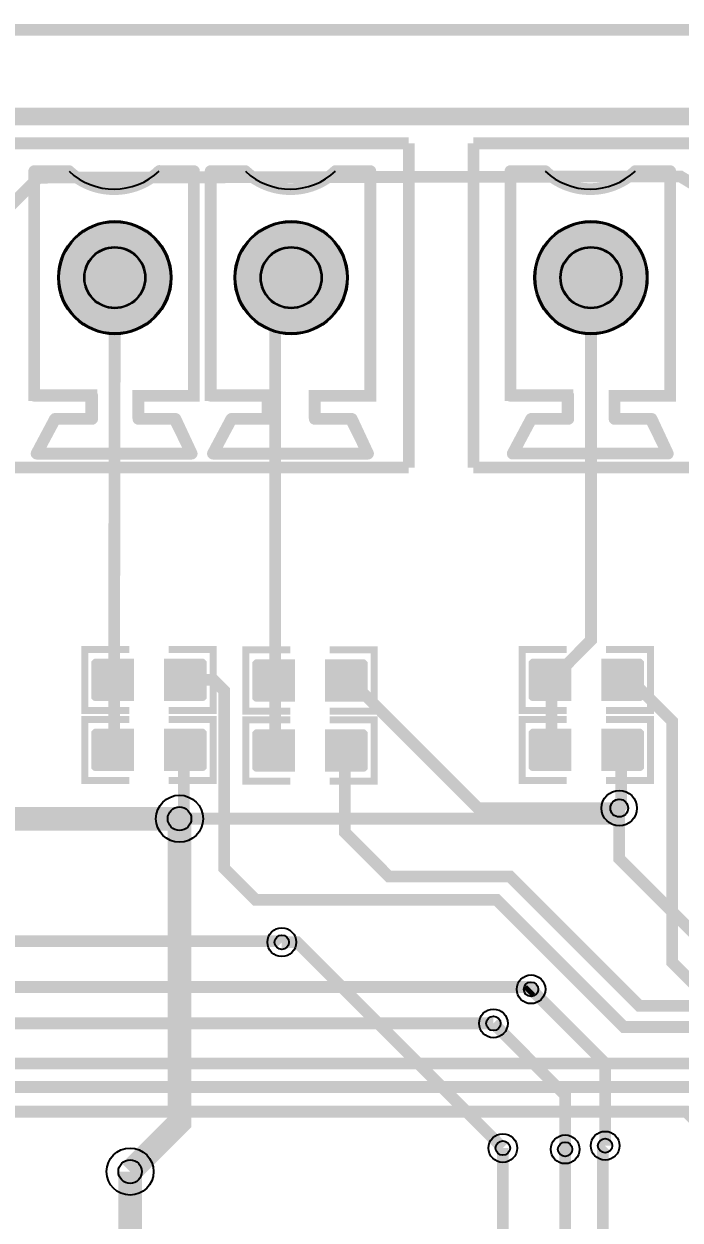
# Model space of a CAD drawing. Header units: millimetres. Extents: x 0 to 155, y 0 to 71.
# Drawn here: x 59.96 to 74.14, y 45.66 to 71.49 of the extents above; entities that cross this region are included whole.
import ezdxf

# ---------------------------------------------------------------- set-up
doc = ezdxf.new("R2010")
doc.units = ezdxf.units.MM
for name, color, linetype, true_color in [('BoardOutLine', 7, 'Continuous', 0xff00ff), ('BottomLayer', 7, 'Continuous', 0x0000ff), ('BottomSolderMaskLayer', 7, 'Continuous', 0xaa00ff), ('Document', 7, 'Continuous', 0xffffff), ('Hole', 7, 'Continuous', 0x222222), ('Multi-Layer', 7, 'Continuous', 0xc0c0c0), ('TopLayer', 7, 'Continuous', 0xff0000), ('TopPasteMaskLayer', 7, 'Continuous', 0x808080), ('TopSilkLayer', 7, 'Continuous', 0xffcc00), ('TopSolderMaskLayer', 7, 'Continuous', 0x800080)]:
    doc.layers.add(name, color=color, linetype=linetype, true_color=true_color)

msp = doc.modelspace()

# ---------------------------------------------------------------- hatches: boundary and pattern name
at = {"layer": 'BottomSolderMaskLayer'}
for points in [[(60.699, 66.014, 1), (63.15, 66.014, 1)], [(64.509, 66.014, 1), (66.96, 66.014, 1)], [(70.986, 66.014, 1), (73.437, 66.014, 1)]]:
    msp.add_hatch(color=256, dxfattribs=at).paths.add_polyline_path(points)
at = {"layer": 'Document'}
for points in [[(60.122, 62.273), (60.522, 63.023), (60.531, 63.038), (60.542, 63.051), (60.555, 63.063), (60.569, 63.072), (60.584, 63.08), (60.6, 63.086), (60.617, 63.089), (60.634, 63.091), (61.307, 63.091), (61.307, 63.336), (60.184, 63.336), (60.168, 63.338), (60.151, 63.341), (60.136, 63.346), (60.121, 63.353), (60.107, 63.363), (60.095, 63.374), (60.084, 63.386), (60.074, 63.4), (60.067, 63.415), (60.062, 63.431), (60.058, 63.447), (60.057, 63.463), (60.057, 68.313), (60.058, 68.33), (60.062, 68.346), (60.067, 68.362), (60.074, 68.377), (60.084, 68.391), (60.095, 68.403), (60.107, 68.414), (60.121, 68.423), (60.136, 68.431), (60.151, 68.436), (60.168, 68.439), (60.184, 68.44), (60.934, 68.44), (60.951, 68.439), (60.967, 68.436), (60.983, 68.431), (60.998, 68.423), (61.012, 68.414), (61.024, 68.403), (61.035, 68.391), (61.044, 68.377), (61.052, 68.362), (61.057, 68.346), (61.06, 68.33), (61.061, 68.313), (61.06, 68.297), (61.057, 68.281), (61.052, 68.265), (61.044, 68.25), (61.035, 68.236), (61.024, 68.224), (61.012, 68.213), (60.998, 68.203), (60.983, 68.196), (60.967, 68.191), (60.951, 68.187), (60.934, 68.186), (60.311, 68.186), (60.311, 63.59), (61.434, 63.59), (61.451, 63.589), (61.467, 63.586), (61.483, 63.581), (61.498, 63.573), (61.512, 63.564), (61.524, 63.553), (61.535, 63.541), (61.544, 63.527), (61.552, 63.512), (61.557, 63.496), (61.56, 63.48), (61.561, 63.463), (61.561, 62.964), (61.56, 62.947), (61.557, 62.931), (61.552, 62.915), (61.544, 62.9), (61.535, 62.886), (61.524, 62.874), (61.512, 62.863), (61.498, 62.854), (61.483, 62.846), (61.467, 62.841), (61.451, 62.838), (61.434, 62.837), (60.711, 62.837), (60.346, 62.154), (60.337, 62.14), (60.327, 62.127), (60.315, 62.116), (60.301, 62.107), (60.287, 62.099), (60.271, 62.093), (60.255, 62.09), (60.239, 62.088), (60.222, 62.089), (60.206, 62.092), (60.19, 62.096), (60.175, 62.103), (60.161, 62.112), (60.149, 62.122), (60.137, 62.134), (60.128, 62.148), (60.12, 62.162), (60.114, 62.177), (60.11, 62.193), (60.108, 62.21), (60.109, 62.226), (60.111, 62.242), (60.116, 62.258), (60.122, 62.273)], [(60.234, 62.34), (63.385, 62.34), (63.153, 62.837), (62.434, 62.837), (62.418, 62.838), (62.402, 62.841), (62.386, 62.846), (62.371, 62.854), (62.357, 62.863), (62.345, 62.874), (62.334, 62.886), (62.324, 62.9), (62.317, 62.915), (62.312, 62.931), (62.309, 62.947), (62.307, 62.964), (62.307, 63.463), (62.309, 63.48), (62.312, 63.496), (62.317, 63.512), (62.324, 63.527), (62.334, 63.541), (62.345, 63.553), (62.357, 63.564), (62.371, 63.573), (62.386, 63.581), (62.402, 63.586), (62.418, 63.589), (62.434, 63.59), (63.507, 63.59), (63.507, 68.186), (62.884, 68.186), (62.868, 68.187), (62.852, 68.191), (62.836, 68.196), (62.821, 68.203), (62.807, 68.213), (62.795, 68.224), (62.784, 68.236), (62.774, 68.25), (62.767, 68.265), (62.762, 68.281), (62.758, 68.297), (62.757, 68.313), (62.758, 68.33), (62.762, 68.346), (62.767, 68.362), (62.774, 68.377), (62.784, 68.391), (62.795, 68.403), (62.807, 68.414), (62.821, 68.423), (62.836, 68.431), (62.852, 68.436), (62.868, 68.439), (62.884, 68.44), (63.634, 68.44), (63.651, 68.439), (63.667, 68.436), (63.683, 68.431), (63.698, 68.423), (63.712, 68.414), (63.724, 68.403), (63.735, 68.391), (63.744, 68.377), (63.752, 68.362), (63.757, 68.346), (63.76, 68.33), (63.761, 68.313), (63.761, 63.463), (63.76, 63.447), (63.757, 63.431), (63.752, 63.415), (63.744, 63.4), (63.735, 63.386), (63.724, 63.374), (63.712, 63.363), (63.698, 63.353), (63.683, 63.346), (63.667, 63.341), (63.651, 63.338), (63.634, 63.336), (62.561, 63.336), (62.561, 63.091), (63.234, 63.091), (63.252, 63.089), (63.27, 63.085), (63.287, 63.079), (63.303, 63.071), (63.317, 63.06), (63.33, 63.047), (63.341, 63.033), (63.349, 63.017), (63.699, 62.267), (63.706, 62.251), (63.71, 62.235), (63.711, 62.218), (63.711, 62.201), (63.708, 62.184), (63.703, 62.168), (63.696, 62.153), (63.687, 62.138), (63.676, 62.125), (63.663, 62.114), (63.649, 62.104), (63.634, 62.097), (63.618, 62.091), (63.601, 62.088), (63.584, 62.086), (60.234, 62.086), (60.218, 62.088), (60.201, 62.091), (60.186, 62.096), (60.171, 62.104), (60.157, 62.113), (60.145, 62.124), (60.134, 62.136), (60.124, 62.15), (60.117, 62.165), (60.112, 62.181), (60.108, 62.197), (60.107, 62.213), (60.108, 62.23), (60.112, 62.246), (60.117, 62.262), (60.124, 62.277), (60.134, 62.291), (60.145, 62.303), (60.157, 62.314), (60.171, 62.323), (60.186, 62.331), (60.201, 62.336), (60.218, 62.339), (60.234, 62.34)], [(61.022, 68.406), (61.06, 68.371), (61.099, 68.338), (61.14, 68.306), (61.182, 68.276), (61.225, 68.248), (61.269, 68.222), (61.315, 68.197), (61.361, 68.174), (61.408, 68.153), (61.456, 68.134), (61.504, 68.117), (61.554, 68.102), (61.604, 68.089), (61.654, 68.078), (61.704, 68.068), (61.756, 68.061), (61.807, 68.056), (61.858, 68.053), (61.91, 68.052), (61.961, 68.053), (62.013, 68.056), (62.064, 68.062), (62.115, 68.069), (62.166, 68.078), (62.216, 68.089), (62.266, 68.102), (62.315, 68.118), (62.363, 68.135), (62.411, 68.154), (62.458, 68.175), (62.505, 68.198), (62.55, 68.223), (62.594, 68.249), (62.637, 68.277), (62.679, 68.307), (62.72, 68.339), (62.759, 68.372), (62.797, 68.407), (62.809, 68.417), (62.823, 68.426), (62.837, 68.433), (62.853, 68.439), (62.868, 68.442), (62.884, 68.443), (62.901, 68.442), (62.916, 68.44), (62.932, 68.435), (62.946, 68.428), (62.96, 68.42), (62.973, 68.409), (62.984, 68.398), (62.993, 68.385), (63.001, 68.37), (63.007, 68.356), (63.011, 68.34), (63.013, 68.324), (63.013, 68.308), (63.011, 68.292), (63.007, 68.276), (63.001, 68.261), (62.993, 68.247), (62.983, 68.234), (62.972, 68.223), (62.93, 68.184), (62.886, 68.147), (62.841, 68.112), (62.795, 68.078), (62.748, 68.046), (62.699, 68.016), (62.65, 67.987), (62.599, 67.961), (62.547, 67.936), (62.495, 67.914), (62.442, 67.893), (62.388, 67.874), (62.333, 67.858), (62.278, 67.843), (62.222, 67.83), (62.166, 67.82), (62.109, 67.811), (62.053, 67.805), (61.996, 67.801), (61.938, 67.798), (61.881, 67.798), (61.824, 67.8), (61.767, 67.805), (61.71, 67.811), (61.654, 67.819), (61.598, 67.83), (61.542, 67.842), (61.487, 67.857), (61.432, 67.874), (61.378, 67.892), (61.325, 67.913), (61.272, 67.935), (61.221, 67.96), (61.17, 67.986), (61.12, 68.015), (61.072, 68.045), (61.024, 68.077), (60.978, 68.11), (60.933, 68.146), (60.889, 68.182), (60.847, 68.221), (60.836, 68.233), (60.826, 68.247), (60.819, 68.261), (60.813, 68.277), (60.809, 68.293), (60.808, 68.31), (60.808, 68.326), (60.811, 68.343), (60.816, 68.359), (60.823, 68.374), (60.832, 68.388), (60.842, 68.401), (60.854, 68.412), (60.868, 68.421), (60.883, 68.429), (60.898, 68.435), (60.914, 68.439), (60.931, 68.44), (60.948, 68.44), (60.964, 68.437), (60.98, 68.432), (60.995, 68.425), (61.009, 68.416), (61.022, 68.406)], [(63.932, 62.273), (64.332, 63.023), (64.341, 63.038), (64.352, 63.051), (64.365, 63.063), (64.379, 63.072), (64.394, 63.08), (64.41, 63.086), (64.427, 63.089), (64.444, 63.091), (65.117, 63.091), (65.117, 63.336), (63.994, 63.336), (63.978, 63.338), (63.961, 63.341), (63.946, 63.346), (63.931, 63.353), (63.917, 63.363), (63.904, 63.374), (63.894, 63.386), (63.884, 63.4), (63.877, 63.415), (63.872, 63.431), (63.868, 63.447), (63.867, 63.463), (63.867, 68.313), (63.868, 68.33), (63.872, 68.346), (63.877, 68.362), (63.884, 68.377), (63.894, 68.391), (63.904, 68.403), (63.917, 68.414), (63.931, 68.423), (63.946, 68.431), (63.961, 68.436), (63.978, 68.439), (63.994, 68.44), (64.744, 68.44), (64.761, 68.439), (64.777, 68.436), (64.793, 68.431), (64.808, 68.423), (64.822, 68.414), (64.834, 68.403), (64.845, 68.391), (64.854, 68.377), (64.862, 68.362), (64.867, 68.346), (64.87, 68.33), (64.871, 68.313), (64.87, 68.297), (64.867, 68.281), (64.862, 68.265), (64.854, 68.25), (64.845, 68.236), (64.834, 68.224), (64.822, 68.213), (64.808, 68.203), (64.793, 68.196), (64.777, 68.191), (64.761, 68.188), (64.744, 68.186), (64.121, 68.186), (64.121, 63.59), (65.244, 63.59), (65.261, 63.589), (65.277, 63.586), (65.293, 63.581), (65.308, 63.573), (65.322, 63.564), (65.334, 63.553), (65.345, 63.541), (65.354, 63.527), (65.362, 63.512), (65.367, 63.496), (65.37, 63.48), (65.371, 63.463), (65.371, 62.964), (65.37, 62.947), (65.367, 62.931), (65.362, 62.915), (65.354, 62.9), (65.345, 62.886), (65.334, 62.874), (65.322, 62.863), (65.308, 62.854), (65.293, 62.846), (65.277, 62.841), (65.261, 62.838), (65.244, 62.837), (64.521, 62.837), (64.156, 62.154), (64.148, 62.14), (64.137, 62.127), (64.125, 62.115), (64.111, 62.106), (64.097, 62.098), (64.081, 62.092), (64.065, 62.088), (64.049, 62.087), (64.032, 62.087), (64.016, 62.09), (64, 62.095), (63.985, 62.101), (63.97, 62.11), (63.958, 62.121), (63.946, 62.133), (63.936, 62.146), (63.929, 62.161), (63.923, 62.177), (63.919, 62.193), (63.917, 62.209), (63.918, 62.226), (63.921, 62.242), (63.925, 62.258), (63.932, 62.273)], [(64.044, 62.34), (67.195, 62.34), (66.963, 62.837), (66.244, 62.837), (66.228, 62.838), (66.211, 62.841), (66.196, 62.846), (66.181, 62.854), (66.167, 62.863), (66.154, 62.874), (66.144, 62.886), (66.134, 62.9), (66.127, 62.915), (66.122, 62.931), (66.118, 62.947), (66.117, 62.964), (66.117, 63.463), (66.118, 63.48), (66.122, 63.496), (66.127, 63.512), (66.134, 63.527), (66.144, 63.541), (66.154, 63.553), (66.167, 63.564), (66.181, 63.573), (66.196, 63.581), (66.211, 63.586), (66.228, 63.589), (66.244, 63.59), (67.317, 63.59), (67.317, 68.186), (66.694, 68.186), (66.678, 68.188), (66.661, 68.191), (66.646, 68.196), (66.631, 68.203), (66.617, 68.213), (66.605, 68.224), (66.594, 68.236), (66.584, 68.25), (66.577, 68.265), (66.572, 68.281), (66.568, 68.297), (66.567, 68.313), (66.568, 68.33), (66.572, 68.346), (66.577, 68.362), (66.584, 68.377), (66.594, 68.391), (66.605, 68.403), (66.617, 68.414), (66.631, 68.423), (66.646, 68.431), (66.661, 68.436), (66.678, 68.439), (66.694, 68.44), (67.444, 68.44), (67.461, 68.439), (67.477, 68.436), (67.493, 68.431), (67.508, 68.423), (67.522, 68.414), (67.534, 68.403), (67.545, 68.391), (67.554, 68.377), (67.562, 68.362), (67.567, 68.346), (67.57, 68.33), (67.571, 68.313), (67.571, 63.463), (67.57, 63.447), (67.567, 63.431), (67.562, 63.415), (67.554, 63.4), (67.545, 63.386), (67.534, 63.374), (67.522, 63.363), (67.508, 63.353), (67.493, 63.346), (67.477, 63.341), (67.461, 63.338), (67.444, 63.336), (66.371, 63.336), (66.371, 63.091), (67.044, 63.091), (67.062, 63.089), (67.08, 63.085), (67.097, 63.079), (67.113, 63.071), (67.127, 63.06), (67.14, 63.047), (67.151, 63.033), (67.159, 63.017), (67.509, 62.267), (67.516, 62.251), (67.52, 62.235), (67.521, 62.218), (67.521, 62.201), (67.518, 62.184), (67.513, 62.168), (67.506, 62.153), (67.497, 62.138), (67.486, 62.125), (67.473, 62.114), (67.459, 62.104), (67.444, 62.097), (67.428, 62.091), (67.411, 62.088), (67.394, 62.086), (64.044, 62.086), (64.028, 62.088), (64.011, 62.091), (63.996, 62.096), (63.981, 62.104), (63.967, 62.113), (63.955, 62.124), (63.944, 62.136), (63.934, 62.15), (63.927, 62.165), (63.922, 62.181), (63.918, 62.197), (63.917, 62.213), (63.918, 62.23), (63.922, 62.246), (63.927, 62.262), (63.934, 62.277), (63.944, 62.291), (63.955, 62.303), (63.967, 62.314), (63.981, 62.323), (63.996, 62.331), (64.011, 62.336), (64.028, 62.339), (64.044, 62.34)], [(64.832, 68.406), (64.87, 68.371), (64.909, 68.338), (64.95, 68.306), (64.992, 68.276), (65.035, 68.248), (65.079, 68.222), (65.125, 68.197), (65.171, 68.174), (65.218, 68.153), (65.266, 68.134), (65.314, 68.117), (65.364, 68.102), (65.413, 68.089), (65.464, 68.078), (65.514, 68.069), (65.565, 68.061), (65.617, 68.056), (65.668, 68.053), (65.72, 68.052), (65.771, 68.053), (65.823, 68.056), (65.874, 68.062), (65.925, 68.069), (65.976, 68.078), (66.026, 68.089), (66.076, 68.103), (66.125, 68.118), (66.173, 68.135), (66.221, 68.154), (66.268, 68.175), (66.314, 68.198), (66.36, 68.223), (66.404, 68.249), (66.447, 68.277), (66.489, 68.307), (66.53, 68.339), (66.569, 68.372), (66.607, 68.407), (66.62, 68.418), (66.634, 68.426), (66.649, 68.433), (66.665, 68.438), (66.681, 68.441), (66.698, 68.442), (66.714, 68.44), (66.731, 68.437), (66.746, 68.431), (66.761, 68.423), (66.774, 68.413), (66.787, 68.402), (66.797, 68.389), (66.806, 68.375), (66.813, 68.36), (66.818, 68.344), (66.821, 68.328), (66.822, 68.311), (66.82, 68.295), (66.816, 68.279), (66.811, 68.263), (66.803, 68.248), (66.793, 68.235), (66.782, 68.223), (66.74, 68.184), (66.696, 68.147), (66.651, 68.112), (66.605, 68.078), (66.558, 68.046), (66.509, 68.016), (66.46, 67.988), (66.409, 67.961), (66.357, 67.936), (66.305, 67.914), (66.252, 67.893), (66.198, 67.874), (66.143, 67.858), (66.088, 67.843), (66.032, 67.83), (65.976, 67.82), (65.919, 67.811), (65.863, 67.805), (65.806, 67.801), (65.748, 67.799), (65.691, 67.798), (65.634, 67.801), (65.577, 67.805), (65.52, 67.811), (65.464, 67.819), (65.408, 67.83), (65.352, 67.842), (65.297, 67.857), (65.242, 67.874), (65.188, 67.892), (65.135, 67.913), (65.082, 67.936), (65.031, 67.96), (64.98, 67.987), (64.93, 68.015), (64.882, 68.045), (64.834, 68.077), (64.788, 68.11), (64.743, 68.146), (64.699, 68.183), (64.657, 68.221), (64.646, 68.233), (64.636, 68.247), (64.628, 68.262), (64.623, 68.277), (64.619, 68.293), (64.617, 68.31), (64.618, 68.327), (64.621, 68.343), (64.626, 68.359), (64.633, 68.374), (64.642, 68.388), (64.652, 68.401), (64.664, 68.412), (64.678, 68.422), (64.693, 68.429), (64.708, 68.435), (64.724, 68.439), (64.741, 68.44), (64.758, 68.44), (64.774, 68.437), (64.79, 68.432), (64.805, 68.425), (64.819, 68.416), (64.832, 68.406)], [(70.409, 62.273), (70.809, 63.023), (70.818, 63.038), (70.829, 63.051), (70.842, 63.063), (70.856, 63.072), (70.871, 63.08), (70.887, 63.086), (70.904, 63.089), (70.921, 63.091), (71.594, 63.091), (71.594, 63.337), (70.471, 63.337), (70.455, 63.338), (70.438, 63.341), (70.423, 63.346), (70.408, 63.354), (70.394, 63.363), (70.381, 63.374), (70.371, 63.386), (70.361, 63.4), (70.354, 63.415), (70.349, 63.431), (70.345, 63.447), (70.344, 63.464), (70.344, 68.314), (70.345, 68.33), (70.349, 68.346), (70.354, 68.362), (70.361, 68.377), (70.371, 68.391), (70.381, 68.403), (70.394, 68.414), (70.408, 68.424), (70.423, 68.431), (70.438, 68.436), (70.455, 68.439), (70.471, 68.441), (71.221, 68.441), (71.238, 68.439), (71.254, 68.436), (71.27, 68.431), (71.285, 68.424), (71.299, 68.414), (71.311, 68.403), (71.322, 68.391), (71.331, 68.377), (71.339, 68.362), (71.344, 68.346), (71.347, 68.33), (71.348, 68.314), (71.347, 68.297), (71.344, 68.281), (71.339, 68.265), (71.331, 68.25), (71.322, 68.236), (71.311, 68.224), (71.299, 68.213), (71.285, 68.204), (71.27, 68.196), (71.254, 68.191), (71.238, 68.188), (71.221, 68.187), (70.598, 68.187), (70.598, 63.591), (71.721, 63.591), (71.738, 63.589), (71.754, 63.586), (71.77, 63.581), (71.785, 63.574), (71.799, 63.564), (71.811, 63.553), (71.822, 63.541), (71.831, 63.527), (71.839, 63.512), (71.844, 63.496), (71.847, 63.48), (71.848, 63.464), (71.848, 62.964), (71.847, 62.947), (71.844, 62.931), (71.839, 62.915), (71.831, 62.9), (71.822, 62.886), (71.811, 62.874), (71.799, 62.863), (71.785, 62.854), (71.77, 62.846), (71.754, 62.841), (71.738, 62.838), (71.721, 62.837), (70.997, 62.837), (70.633, 62.154), (70.625, 62.14), (70.614, 62.127), (70.602, 62.115), (70.588, 62.106), (70.574, 62.098), (70.558, 62.092), (70.542, 62.088), (70.526, 62.087), (70.509, 62.087), (70.493, 62.09), (70.477, 62.095), (70.462, 62.101), (70.447, 62.11), (70.435, 62.121), (70.423, 62.133), (70.413, 62.146), (70.406, 62.161), (70.4, 62.177), (70.396, 62.193), (70.394, 62.209), (70.395, 62.226), (70.398, 62.242), (70.402, 62.258), (70.409, 62.273)], [(70.521, 62.341), (73.672, 62.341), (73.44, 62.837), (72.721, 62.837), (72.705, 62.838), (72.688, 62.841), (72.673, 62.846), (72.658, 62.854), (72.644, 62.863), (72.631, 62.874), (72.621, 62.886), (72.611, 62.9), (72.604, 62.915), (72.599, 62.931), (72.595, 62.947), (72.594, 62.964), (72.594, 63.464), (72.595, 63.48), (72.599, 63.496), (72.604, 63.512), (72.611, 63.527), (72.621, 63.541), (72.631, 63.553), (72.644, 63.564), (72.658, 63.574), (72.673, 63.581), (72.688, 63.586), (72.705, 63.589), (72.721, 63.591), (73.794, 63.591), (73.794, 68.187), (73.171, 68.187), (73.155, 68.188), (73.138, 68.191), (73.123, 68.196), (73.108, 68.204), (73.094, 68.213), (73.081, 68.224), (73.071, 68.236), (73.061, 68.25), (73.054, 68.265), (73.049, 68.281), (73.045, 68.297), (73.044, 68.314), (73.045, 68.33), (73.049, 68.346), (73.054, 68.362), (73.061, 68.377), (73.071, 68.391), (73.081, 68.403), (73.094, 68.414), (73.108, 68.424), (73.123, 68.431), (73.138, 68.436), (73.155, 68.439), (73.171, 68.441), (73.921, 68.441), (73.938, 68.439), (73.954, 68.436), (73.97, 68.431), (73.985, 68.424), (73.999, 68.414), (74.011, 68.403), (74.022, 68.391), (74.031, 68.377), (74.039, 68.362), (74.044, 68.346), (74.047, 68.33), (74.048, 68.314), (74.048, 63.464), (74.047, 63.447), (74.044, 63.431), (74.039, 63.415), (74.031, 63.4), (74.022, 63.386), (74.011, 63.374), (73.999, 63.363), (73.985, 63.354), (73.97, 63.346), (73.954, 63.341), (73.938, 63.338), (73.921, 63.337), (72.848, 63.337), (72.848, 63.091), (73.521, 63.091), (73.539, 63.089), (73.557, 63.085), (73.574, 63.079), (73.59, 63.071), (73.604, 63.06), (73.617, 63.047), (73.628, 63.033), (73.636, 63.017), (73.986, 62.267), (73.993, 62.251), (73.996, 62.235), (73.998, 62.218), (73.998, 62.201), (73.995, 62.184), (73.99, 62.168), (73.983, 62.153), (73.974, 62.138), (73.963, 62.125), (73.95, 62.114), (73.936, 62.104), (73.921, 62.097), (73.905, 62.091), (73.888, 62.088), (73.871, 62.087), (70.521, 62.087), (70.505, 62.088), (70.488, 62.091), (70.473, 62.096), (70.458, 62.104), (70.444, 62.113), (70.431, 62.124), (70.421, 62.136), (70.411, 62.15), (70.404, 62.165), (70.399, 62.181), (70.395, 62.197), (70.394, 62.214), (70.395, 62.23), (70.399, 62.246), (70.404, 62.262), (70.411, 62.277), (70.421, 62.291), (70.431, 62.303), (70.444, 62.314), (70.458, 62.324), (70.473, 62.331), (70.488, 62.336), (70.505, 62.339), (70.521, 62.341)], [(71.309, 68.406), (71.347, 68.371), (71.386, 68.338), (71.427, 68.306), (71.469, 68.276), (71.512, 68.248), (71.556, 68.222), (71.602, 68.197), (71.648, 68.174), (71.695, 68.153), (71.743, 68.134), (71.791, 68.117), (71.841, 68.102), (71.89, 68.089), (71.941, 68.078), (71.991, 68.069), (72.042, 68.061), (72.094, 68.056), (72.145, 68.053), (72.197, 68.052), (72.248, 68.053), (72.3, 68.056), (72.351, 68.062), (72.402, 68.069), (72.453, 68.078), (72.503, 68.089), (72.553, 68.103), (72.602, 68.118), (72.65, 68.135), (72.698, 68.154), (72.745, 68.175), (72.791, 68.198), (72.837, 68.223), (72.881, 68.249), (72.924, 68.277), (72.966, 68.307), (73.007, 68.339), (73.046, 68.372), (73.084, 68.407), (73.097, 68.418), (73.111, 68.426), (73.126, 68.433), (73.142, 68.438), (73.158, 68.441), (73.175, 68.442), (73.191, 68.44), (73.208, 68.437), (73.223, 68.431), (73.238, 68.423), (73.251, 68.414), (73.264, 68.402), (73.274, 68.389), (73.283, 68.375), (73.29, 68.36), (73.295, 68.344), (73.298, 68.328), (73.298, 68.311), (73.297, 68.295), (73.293, 68.279), (73.288, 68.263), (73.28, 68.248), (73.27, 68.235), (73.259, 68.223), (73.217, 68.184), (73.173, 68.147), (73.128, 68.112), (73.082, 68.078), (73.035, 68.046), (72.986, 68.016), (72.937, 67.988), (72.886, 67.961), (72.834, 67.937), (72.782, 67.914), (72.729, 67.893), (72.675, 67.874), (72.62, 67.858), (72.565, 67.843), (72.509, 67.83), (72.453, 67.82), (72.396, 67.811), (72.34, 67.805), (72.283, 67.801), (72.225, 67.799), (72.168, 67.799), (72.111, 67.801), (72.054, 67.805), (71.997, 67.811), (71.941, 67.819), (71.885, 67.83), (71.829, 67.842), (71.774, 67.857), (71.719, 67.874), (71.665, 67.892), (71.612, 67.913), (71.559, 67.936), (71.507, 67.96), (71.457, 67.987), (71.407, 68.015), (71.359, 68.045), (71.311, 68.077), (71.265, 68.11), (71.22, 68.146), (71.176, 68.183), (71.134, 68.221), (71.123, 68.233), (71.113, 68.247), (71.105, 68.262), (71.1, 68.277), (71.096, 68.293), (71.094, 68.31), (71.095, 68.327), (71.098, 68.343), (71.103, 68.359), (71.11, 68.374), (71.119, 68.388), (71.129, 68.401), (71.141, 68.412), (71.155, 68.422), (71.17, 68.429), (71.185, 68.435), (71.201, 68.439), (71.218, 68.44), (71.235, 68.44), (71.251, 68.437), (71.267, 68.432), (71.282, 68.425), (71.296, 68.416), (71.309, 68.406)]]:
    msp.add_hatch(color=256, dxfattribs=at).paths.add_polyline_path(points)
at = {"layer": 'Multi-Layer'}
for points in [[(60.724, 66.014, 1), (63.124, 66.014, 1)], [(64.534, 66.014, 1), (66.934, 66.014, 1)], [(71.011, 66.014, 1), (73.411, 66.014, 1)]]:
    msp.add_hatch(color=256, dxfattribs=at).paths.add_polyline_path(points)
at = {"layer": 'TopLayer'}
for points in [[(62.311, 56.895), (62.311, 57.759), (61.504, 57.759), (61.504, 56.895)], [(63.011, 56.895), (63.011, 57.759), (63.817, 57.759), (63.817, 56.895)], [(65.791, 57.746), (65.791, 56.882), (64.984, 56.882), (64.984, 57.746)], [(66.491, 57.746), (66.491, 56.882), (67.297, 56.882), (67.297, 57.746)], [(71.76, 56.895), (71.76, 57.759), (70.953, 57.759), (70.953, 56.895)], [(72.46, 56.895), (72.46, 57.759), (73.266, 57.759), (73.266, 56.895)], [(62.311, 56.247), (62.311, 55.383), (61.504, 55.383), (61.504, 56.247)], [(63.011, 56.247), (63.011, 55.383), (63.817, 55.383), (63.817, 56.247)], [(65.791, 55.371), (65.791, 56.235), (64.984, 56.235), (64.984, 55.371)], [(66.491, 55.371), (66.491, 56.235), (67.297, 56.235), (67.297, 55.371)], [(71.76, 56.247), (71.76, 55.383), (70.953, 55.383), (70.953, 56.247)], [(72.46, 56.247), (72.46, 55.383), (73.266, 55.383), (73.266, 56.247)]]:
    msp.add_hatch(color=256, dxfattribs=at).paths.add_polyline_path(points)
at = {"layer": 'TopPasteMaskLayer'}
for points in [[(61.466, 56.877), (62.266, 56.877), (62.316, 56.927), (62.316, 57.155), (61.946, 57.155), (61.946, 57.485), (62.316, 57.485), (62.316, 57.727), (62.266, 57.777), (61.466, 57.777), (61.416, 57.727), (61.416, 56.927)], [(63.856, 57.777), (63.056, 57.777), (63.006, 57.727), (63.006, 57.499), (63.376, 57.499), (63.376, 57.169), (63.006, 57.169), (63.006, 56.927), (63.056, 56.877), (63.856, 56.877), (63.906, 56.927), (63.906, 57.727)], [(64.946, 56.864), (65.746, 56.864), (65.796, 56.914), (65.796, 57.142), (65.426, 57.142), (65.426, 57.472), (65.796, 57.472), (65.796, 57.714), (65.746, 57.764), (64.946, 57.764), (64.896, 57.714), (64.896, 56.914)], [(67.336, 57.764), (66.536, 57.764), (66.486, 57.714), (66.486, 57.486), (66.856, 57.486), (66.856, 57.156), (66.486, 57.156), (66.486, 56.914), (66.536, 56.864), (67.336, 56.864), (67.386, 56.914), (67.386, 57.714)], [(70.915, 56.877), (71.715, 56.877), (71.765, 56.927), (71.765, 57.155), (71.395, 57.155), (71.395, 57.485), (71.765, 57.485), (71.765, 57.727), (71.715, 57.777), (70.915, 57.777), (70.865, 57.727), (70.865, 56.927)], [(73.305, 57.777), (72.505, 57.777), (72.455, 57.727), (72.455, 57.499), (72.825, 57.499), (72.825, 57.169), (72.455, 57.169), (72.455, 56.927), (72.505, 56.877), (73.305, 56.877), (73.355, 56.927), (73.355, 57.727)], [(61.466, 55.365), (62.266, 55.365), (62.316, 55.415), (62.316, 55.643), (61.946, 55.643), (61.946, 55.973), (62.316, 55.973), (62.316, 56.215), (62.266, 56.265), (61.466, 56.265), (61.416, 56.215), (61.416, 55.415)], [(63.856, 56.265), (63.056, 56.265), (63.006, 56.215), (63.006, 55.987), (63.376, 55.987), (63.376, 55.657), (63.006, 55.657), (63.006, 55.415), (63.056, 55.365), (63.856, 55.365), (63.906, 55.415), (63.906, 56.215)], [(64.946, 55.353), (65.746, 55.353), (65.796, 55.403), (65.796, 55.631), (65.426, 55.631), (65.426, 55.961), (65.796, 55.961), (65.796, 56.203), (65.746, 56.253), (64.946, 56.253), (64.896, 56.203), (64.896, 55.403)], [(67.336, 56.253), (66.536, 56.253), (66.486, 56.203), (66.486, 55.975), (66.856, 55.975), (66.856, 55.645), (66.486, 55.645), (66.486, 55.403), (66.536, 55.353), (67.336, 55.353), (67.386, 55.403), (67.386, 56.203)], [(70.915, 55.365), (71.715, 55.365), (71.765, 55.415), (71.765, 55.643), (71.395, 55.643), (71.395, 55.973), (71.765, 55.973), (71.765, 56.215), (71.715, 56.265), (70.915, 56.265), (70.865, 56.215), (70.865, 55.415)], [(73.305, 56.265), (72.505, 56.265), (72.455, 56.215), (72.455, 55.987), (72.825, 55.987), (72.825, 55.657), (72.455, 55.657), (72.455, 55.415), (72.505, 55.365), (73.305, 55.365), (73.355, 55.415), (73.355, 56.215)]]:
    msp.add_hatch(color=256, dxfattribs=at).paths.add_polyline_path(points)
at = {"layer": 'TopSolderMaskLayer'}
for points in [[(60.699, 66.014, 1), (63.15, 66.014, 1)], [(64.509, 66.014, 1), (66.96, 66.014, 1)], [(70.986, 66.014, 1), (73.437, 66.014, 1)], [(62.336, 56.869), (62.336, 57.784), (61.479, 57.784), (61.479, 56.869)], [(62.985, 56.869), (62.985, 57.784), (63.843, 57.784), (63.843, 56.869)], [(65.816, 57.771), (65.816, 56.857), (64.959, 56.857), (64.959, 57.771)], [(66.465, 57.771), (66.465, 56.857), (67.323, 56.857), (67.323, 57.771)], [(71.785, 56.869), (71.785, 57.784), (70.928, 57.784), (70.928, 56.869)], [(72.434, 56.869), (72.434, 57.784), (73.292, 57.784), (73.292, 56.869)], [(62.336, 56.273), (62.336, 55.358), (61.479, 55.358), (61.479, 56.273)], [(62.985, 56.273), (62.985, 55.358), (63.843, 55.358), (63.843, 56.273)], [(65.816, 55.345), (65.816, 56.26), (64.959, 56.26), (64.959, 55.345)], [(66.465, 55.345), (66.465, 56.26), (67.323, 56.26), (67.323, 55.345)], [(71.785, 56.273), (71.785, 55.358), (70.928, 55.358), (70.928, 56.273)], [(72.434, 56.273), (72.434, 55.358), (73.292, 55.358), (73.292, 56.273)]]:
    msp.add_hatch(color=256, dxfattribs=at).paths.add_polyline_path(points)

# ---------------------------------------------------------------- linework, layer by layer
at = {"layer": 'BoardOutLine', "const_width": 0.254}
msp.add_lwpolyline([(106.139, 0), (-0.061, 0), (-0.061, 71.365), (106.139, 71.365), (106.139, 0)], close=True, dxfattribs=at)
at = {"layer": 'BottomLayer'}
for points, const_width in [([(62.256, 46.711), (63.322, 47.777), (63.322, 54.331)], 0.508), ([(72.822, 54.559), (72.593, 54.331), (63.322, 54.331)], 0.254), ([(77.242, 49.048), (72.822, 53.467), (72.822, 54.559)], 0.254), ([(70.307, 47.219), (65.862, 51.664), (65.532, 51.664)], 0.254), ([(70.917, 50.648), (72.517, 49.047), (72.517, 47.269)], 0.254), ([(71.653, 47.193), (71.653, 48.362), (70.104, 49.911)], 0.254)]:
    msp.add_lwpolyline(points, dxfattribs=dict(at, const_width=const_width))
at = {"layer": 'BottomSolderMaskLayer'}
for centre, radius in [((61.924, 66.014), 1.225), ((65.734, 66.014), 1.225), ((72.211, 66.014), 1.225), ((61.924, 66.014), 0.664), ((65.734, 66.014), 0.664), ((72.211, 66.014), 0.664)]:
    msp.add_circle(centre, radius, dxfattribs=at)
at = {"layer": 'Hole'}
for centre, radius in [((63.322, 54.331), 0.254), ((72.822, 54.559), 0.191), ((65.532, 51.664), 0.155), ((70.917, 50.648), 0.155), ((70.104, 49.911), 0.155), ((70.307, 47.219), 0.155), ((71.653, 47.193), 0.155), ((72.517, 47.27), 0.155), ((62.255, 46.711), 0.254)]:
    msp.add_circle(centre, radius, dxfattribs=at)
at = {"layer": 'Multi-Layer'}
for centre, radius in [((61.924, 66.014), 1.2), ((65.734, 66.014), 1.2), ((72.211, 66.014), 1.2), ((61.924, 66.014), 0.65), ((65.734, 66.014), 0.65), ((72.211, 66.014), 0.65), ((63.322, 54.331), 0.508), ((72.822, 54.559), 0.381), ((65.532, 51.664), 0.31), ((70.917, 50.648), 0.31), ((70.104, 49.911), 0.31), ((70.307, 47.219), 0.31), ((72.517, 47.27), 0.31), ((71.653, 47.193), 0.31), ((62.255, 46.711), 0.508)]:
    msp.add_circle(centre, radius, dxfattribs=at)
at = {"layer": 'TopLayer'}
for points, const_width in [([(56.058, 62.84), (56.007, 62.891), (56.007, 67.513), (57.988, 69.495), (92.405, 69.495), (93.777, 68.123), (93.777, 65.964)], 0.381), ([(74.855, 67.766), (74.143, 68.199), (60.273, 68.173), (58.114, 66.014)], 0.254), ([(61.924, 66.014), (61.909, 57.327)], 0.254), ([(65.734, 66.014), (65.389, 65.668), (65.389, 57.314)], 0.254), ([(71.358, 57.327), (72.211, 58.183), (72.211, 66.014)], 0.254), ([(63.321, 54.33), (53.796, 54.33), (50.494, 57.632), (47.939, 57.632), (46.898, 56.59)], 0.508), ([(61.909, 57.327), (61.909, 55.815)], 0.254), ([(80.992, 38.866), (82.257, 40.131), (85.445, 40.131), (86.308, 40.995), (86.308, 43.763), (80.238, 49.834), (72.922, 49.834), (70.179, 52.577), (64.972, 52.577), (64.286, 53.263), (64.286, 57.098), (64.058, 57.327), (63.415, 57.327)], 0.254), ([(65.389, 57.314), (65.389, 55.803)], 0.254), ([(72.821, 54.558), (69.773, 54.558), (67.017, 57.314), (66.895, 57.314)], 0.254), ([(71.358, 55.815), (71.358, 57.327)], 0.254), ([(81.716, 37.141), (82.531, 37.141), (84.505, 39.115), (85.877, 39.115), (87.502, 40.741), (87.502, 44.17), (80.873, 50.799), (74.396, 50.799), (73.964, 51.231), (73.964, 56.438), (73.075, 57.327), (72.864, 57.327)], 0.254), ([(63.321, 54.33), (63.415, 54.424), (63.415, 55.815)], 0.254), ([(81.716, 37.642), (82.27, 37.642), (84.2, 39.572), (85.572, 39.572), (86.918, 40.918), (86.918, 43.966), (80.593, 50.291), (73.253, 50.291), (70.459, 53.085), (67.842, 53.085), (66.895, 54.035), (66.895, 55.803)], 0.254), ([(72.821, 54.558), (72.864, 54.601), (72.864, 55.815)], 0.254), ([(65.531, 51.663), (65.506, 51.688), (47.726, 51.688), (47.192, 52.224), (47.192, 55.168)], 0.254), ([(70.916, 50.649), (70.865, 50.697), (47.141, 50.697), (43.001, 54.838), (27.761, 54.838), (26.694, 53.771), (26.694, 50.189), (26.085, 49.58), (26.085, 46.067)], 0.254), ([(70.103, 49.912), (46.633, 49.912), (42.341, 54.203), (29.819, 54.203), (28.015, 52.399), (28.015, 49.427), (27.355, 48.767), (27.355, 46.067)], 0.254), ([(79.491, 38.866), (79.491, 39.841), (80.542, 40.893), (80.542, 43.916), (75.234, 49.224), (75.056, 49.046), (46.43, 49.046), (41.757, 53.72), (40.029, 53.72), (39.369, 53.06), (39.369, 50.266), (38.709, 49.605), (38.709, 46.067)], 0.254), ([(78.991, 38.866), (78.991, 40.103), (79.958, 41.071), (79.958, 43.179), (74.599, 48.538), (45.671, 48.538), (41.63, 52.577), (41.02, 52.577), (40.639, 52.196), (40.639, 50.012), (39.979, 49.351), (39.979, 46.067)], 0.254), ([(70.841, 50.571), (70.917, 50.648)], 0.254), ([(78.493, 38.866), (78.493, 40.494), (79.45, 41.452), (79.45, 42.826), (74.269, 48.005), (55.676, 48.005), (34.086, 26.415), (30.581, 26.415), (14.248, 10.083), (14.248, 5.767)], 0.254), ([(72.768, 37.642), (72.112, 37.642), (70.56, 39.191), (70.306, 39.445), (70.306, 47.22)], 0.254), ([(73.992, 38.867), (73.992, 39.392), (71.652, 41.731), (71.652, 47.192)], 0.254), ([(72.516, 47.268), (72.465, 47.218), (72.465, 41.579), (74.492, 39.554), (74.492, 38.866)], 0.254), ([(61.924, 42.29), (62.254, 42.62), (62.254, 46.71)], 0.508)]:
    msp.add_lwpolyline(points, dxfattribs=dict(at, const_width=const_width))
at = {"layer": 'TopSilkLayer'}
for points, const_width in [([(55.574, 68.914), (68.274, 68.914)], 0.254), ([(68.274, 68.914), (68.274, 61.914)], 0.254), ([(69.671, 68.914), (69.671, 61.914)], 0.254), ([(69.671, 68.914), (82.371, 68.914)], 0.254), ([(60.184, 68.314), (60.934, 68.314)], 0.254), ([(61.416, 62.966), (61.416, 63.474), (60.184, 63.474), (60.184, 68.314)], 0.254), ([(63.634, 68.314), (63.634, 63.464), (62.432, 63.464), (62.432, 62.966)], 0.254), ([(63.634, 68.314), (62.884, 68.314)], 0.254), ([(63.995, 68.313), (64.745, 68.313)], 0.254), ([(65.226, 62.966), (65.226, 63.474), (63.995, 63.474), (63.995, 68.313)], 0.254), ([(67.445, 68.313), (67.445, 63.464), (66.242, 63.464), (66.242, 62.966)], 0.254), ([(67.445, 68.314), (66.694, 68.314)], 0.254), ([(70.471, 68.314), (71.221, 68.314)], 0.254), ([(71.703, 62.966), (71.703, 63.474), (70.471, 63.474), (70.471, 68.314)], 0.254), ([(73.921, 68.314), (73.921, 63.464), (72.719, 63.464), (72.719, 62.966)], 0.254), ([(73.921, 68.314), (73.171, 68.314)], 0.254), ([(60.634, 62.966), (60.234, 62.214)], 0.254), ([(61.416, 62.966), (60.634, 62.966)], 0.254), ([(62.433, 62.965), (63.215, 62.965)], 0.254), ([(63.215, 62.965), (63.584, 62.214)], 0.254), ([(64.444, 62.966), (64.044, 62.214)], 0.254), ([(65.226, 62.966), (64.444, 62.966)], 0.254), ([(66.243, 62.965), (67.025, 62.965)], 0.254), ([(67.025, 62.965), (67.395, 62.214)], 0.254), ([(70.921, 62.966), (70.521, 62.214)], 0.254), ([(71.703, 62.966), (70.921, 62.966)], 0.254), ([(72.72, 62.965), (73.502, 62.965)], 0.254), ([(73.502, 62.965), (73.871, 62.214)], 0.254), ([(60.234, 62.214), (63.584, 62.214)], 0.254), ([(64.044, 62.214), (67.395, 62.214)], 0.254), ([(70.521, 62.214), (73.871, 62.214)], 0.254), ([(55.574, 61.914), (68.274, 61.914)], 0.254), ([(69.671, 61.914), (82.371, 61.914)], 0.254), ([(62.235, 56.666), (61.276, 56.666), (61.276, 57.987), (62.235, 57.987)], 0.152), ([(63.087, 56.666), (64.046, 56.666), (64.046, 57.987), (63.087, 57.987)], 0.152), ([(65.714, 57.975), (64.756, 57.975), (64.756, 56.653), (65.714, 56.653)], 0.152), ([(66.567, 57.975), (67.526, 57.975), (67.526, 56.653), (66.567, 56.653)], 0.152), ([(71.683, 56.666), (70.725, 56.666), (70.725, 57.987), (71.683, 57.987)], 0.152), ([(72.536, 56.666), (73.495, 56.666), (73.495, 57.987), (72.536, 57.987)], 0.152), ([(62.235, 56.476), (61.276, 56.476), (61.276, 55.155), (62.235, 55.155)], 0.152), ([(63.087, 56.476), (64.046, 56.476), (64.046, 55.155), (63.087, 55.155)], 0.152), ([(65.714, 55.142), (64.756, 55.142), (64.756, 56.463), (65.714, 56.463)], 0.152), ([(66.567, 55.142), (67.526, 55.142), (67.526, 56.463), (66.567, 56.463)], 0.152), ([(71.683, 56.476), (70.725, 56.476), (70.725, 55.155), (71.683, 55.155)], 0.152), ([(72.536, 56.476), (73.495, 56.476), (73.495, 55.155), (72.536, 55.155)], 0.152)]:
    msp.add_lwpolyline(points, dxfattribs=dict(at, const_width=const_width))
for centre, start, end in [((61.909, 69.342), 226.557, 313.5162), ((65.719, 69.342), 226.5627, 313.512), ((72.196, 69.342), 226.5563, 313.5169)]:
    msp.add_arc(centre, 1.417, start, end, dxfattribs=at)
at = {"layer": 'TopSolderMaskLayer'}
for centre, radius in [((61.924, 66.014), 1.225), ((65.734, 66.014), 1.225), ((72.211, 66.014), 1.225), ((61.924, 66.014), 0.664), ((65.734, 66.014), 0.664), ((72.211, 66.014), 0.664)]:
    msp.add_circle(centre, radius, dxfattribs=at)

doc.saveas('drawing.dxf')
